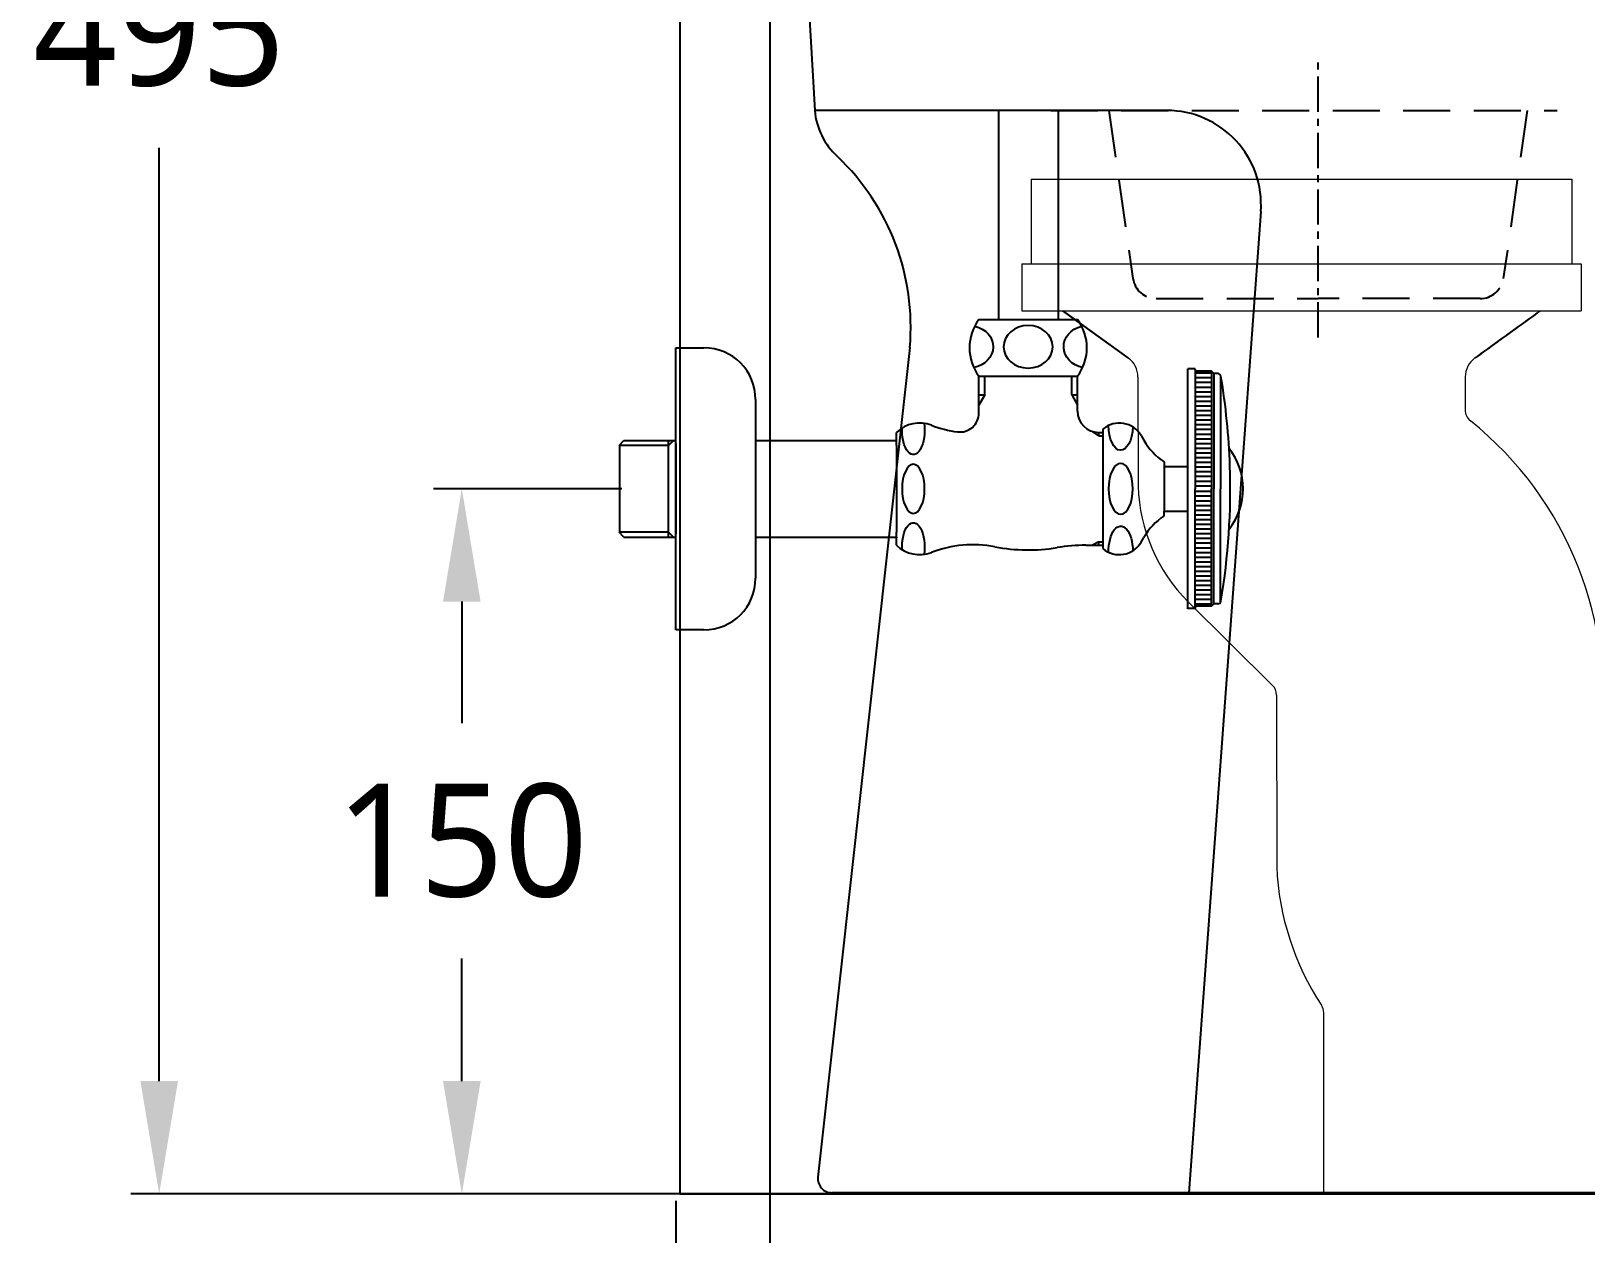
# Model space of a CAD drawing. Extents: x 2759 to 9191, y -64 to 2464.
# Drawn here: x 2758.6 to 3089.4, y 275.2 to 531.1 of the extents above; entities that cross this region are included whole.
import ezdxf

# ---------------------------------------------------------------- set-up
doc = ezdxf.new("R2010")
doc.units = 0
doc.header["$LTSCALE"] = 20
doc.header["$MEASUREMENT"] = 0
doc.linetypes.add('CENTER', pattern=[2, 1.25, -0.25, 0.25, -0.25])
doc.linetypes.add('HIDDEN', pattern=[0.375, 0.25, -0.125])
doc.layers.get('0').update_dxf_attribs({"linetype": 'CONTINUOUS'})
doc.layers.get('DEFPOINTS').update_dxf_attribs({"linetype": 'CONTINUOUS'})
for name, color, linetype in [('1', 7, 'CONTINUOUS'), ('2', 2, 'CONTINUOUS'), ('4', 4, 'CONTINUOUS'), ('6', 6, 'CONTINUOUS'), ('CEN', 1, 'CENTER')]:
    doc.layers.add(name, color=color, linetype=linetype)
doc.styles.get("Standard").update_dxf_attribs({"font": 'NanumGothic.ttf'})
doc.dimstyles.get("Standard").update_dxf_attribs({"dimtxt": 2.7, "dimasz": 2.5, "dimexe": 1.5, "dimexo": 1.5, "dimgap": 1.5, "dimtad": 1, "dimdec": 0, "dimlfac": 10, "dimzin": 0, "dimdsep": 46, "dimtxsty": 'Standard', "dimcen": 0, "dimclrt": 2, "dimadec": 0, "dimazin": 0, "dimtfac": 1, "dimtdec": 0, "dimtmove": 0, "dimatfit": 3, "dimfxl": 0, "dimtolj": 1, "dimtzin": 0, "dimarcsym": 0})

# ---------------------------------------------------------------- blocks, each defined once
blk = doc.blocks.new('*D44')
at = {"color": 3, "lineweight": -2, "ltscale": 10}
for p, q in [((2915.78, 663.44), (2915.78, 155.76)), ((3200.78, 205.1), (3200.78, 155.76)), ((2935.78, 160.76), (3180.78, 160.76))]:
    blk.add_line(p, q, dxfattribs=at)
at = {"color": 3, "ltscale": 10}
for points in [[(2935.78, 164.09), (2935.78, 157.43), (2915.78, 160.76)], [(3180.78, 164.09), (3180.78, 157.43), (3200.78, 160.76)]]:
    blk.add_solid(points, dxfattribs=at)
at = {"layer": 'DEFPOINTS', "color": 0, "ltscale": 10}
for p in [(2915.78, 664.94), (3200.78, 206.6), (3200.78, 160.76)]:
    blk.add_point(p, dxfattribs=at)
at = {"color": 2, "ltscale": 10, "insert": (3058.28, 184.37), "char_height": 25, "attachment_point": 5}
blk.add_mtext('\\A1;285', dxfattribs=at)
blk = doc.blocks.new('*D48')
at = {"color": 3, "lineweight": -2}
for p, q in [((2884.32, 433.69), (2844.28, 433.69)), ((2850.28, 409.69), (2850.28, 383.81)), ((2850.28, 307.69), (2850.28, 333.75)), ((2893.98, 283.69), (2844.28, 283.69))]:
    blk.add_line(p, q, dxfattribs=at)
at = {"color": 3}
for points in [[(2846.28, 409.69), (2854.28, 409.69), (2850.28, 433.69)], [(2846.28, 307.69), (2854.28, 307.69), (2850.28, 283.69)]]:
    blk.add_solid(points, dxfattribs=at)
at = {"layer": 'DEFPOINTS', "color": 0}
for p in [(2850.28, 433.69), (2886.12, 433.69), (2895.78, 283.69)]:
    blk.add_point(p, dxfattribs=at)
at = {"color": 2, "insert": (2850.28, 358.78), "char_height": 24, "attachment_point": 5}
blk.add_mtext('\\A1;150', dxfattribs=at)
blk = doc.blocks.new('BGFB')
at = {"color": 2, "linetype": 'Continuous', "lineweight": 0}
for p, q in [((-57.5, 0), (57.5, 0)), ((-57.5, 0), (-57.5, -18)), ((57.5, 0), (57.5, -18)), ((-59.5, -18), (59.5, -18)), ((-59.5, -18), (-59.5, -28)), ((59.5, -18), (59.5, -28)), ((-59.5, -28), (59.5, -28)), ((-36.9, -38.04), (-50.78, -28)), ((36.9, -38.06), (50.8, -28)), ((-34.8, -42.11), (-34.78, -65.34)), ((34.83, -42.09), (34.8, -49.08)), ((-24.1, -89.92), (-6.23, -107.64)), ((-5.34, -109.77), (-5.28, -146.31)), ((207.14, -196.84), (207.14, -171.61)), ((127.84, -174.94), (81.13, -197.34)), ((127.84, -174.94), (135.25, -174.94)), ((207.34, -174.14), (245.63, -196.43)), ((4.73, -215.9), (4.73, -177.41)), ((138.25, -177.94), (138.25, -197.34)), ((151.35, -181.34), (192.35, -181.34)), ((151.35, -183.09), (192.35, -183.09)), ((144.35, -188.34), (144.35, -208.9)), ((146.35, -188.09), (146.35, -208.59)), ((197.35, -188.09), (197.35, -208.59)), ((199.35, -188.34), (199.35, -208.9)), ((144.35, -197.34), (75.09, -197.34)), ((75.09, -197.34), (75.09, -215.9)), ((130.19, -197.34), (130.19, -202.4)), ((199.35, -196.84), (269.24, -196.84)), ((213.73, -202.4), (213.73, -196.84)), ((269.24, -196.84), (269.24, -215.9)), ((144.35, -202.4), (130.19, -202.4)), ((199.35, -202.4), (213.73, -202.4)), ((151.35, -213.59), (192.35, -213.59)), ((4.73, -215.9), (269.24, -215.9)), ((117.84, -240.9), (117.84, -243.9)), ((118.52, -240.4), (118.34, -240.4)), ((118.52, -240.4), (225.36, -240.4)), ((225.86, -240.9), (225.86, -243.9)), ((118.54, -244.4), (118.34, -244.4)), ((118.54, -244.4), (225.36, -244.4)), ((120.35, -250.4), (223.35, -250.4)), ((120.65, -254.4), (223.05, -254.4))]:
    blk.add_line(p, q, dxfattribs=at)
at = {"color": 3, "linetype": 'Continuous', "lineweight": 0}
for p, q in [((117.84, -275.32), (117.84, -215.9)), ((225.86, -273.83), (225.86, -215.9))]:
    blk.add_line(p, q, dxfattribs=at)
at = {"color": 2}
for p, q in [((118.52, -240.4), (118.41, -215.9)), ((225.28, -215.9), (225.17, -240.4)), ((225.17, -240.4), (223.35, -240.4)), ((118.54, -244.4), (120.65, -244.4)), ((118.57, -250.4), (118.54, -244.4)), ((223.05, -244.4), (225.15, -244.4)), ((225.15, -244.4), (225.13, -250.4)), ((120.35, -250.4), (118.34, -250.4)), ((225.36, -250.4), (223.35, -250.4)), ((118.34, -254.4), (120.65, -254.4)), ((118.6, -256.9), (118.59, -254.4)), ((223.05, -254.4), (225.36, -254.4)), ((225.11, -254.4), (225.1, -256.9)), ((120.45, -263.9), (118.6, -256.9)), ((225.1, -256.9), (223.25, -263.9)), ((122.45, -263.9), (120.45, -263.9)), ((122.45, -263.9), (171.85, -263.9)), ((171.85, -263.9), (221.25, -263.9)), ((223.25, -263.9), (221.25, -263.9))]:
    blk.add_line(p, q, dxfattribs=at)
blk.add_line((120.35, -240.4), (118.52, -240.4))
at = {"color": 2, "linetype": 'Continuous', "lineweight": 0}
for centre in [(153.85, -188.62), (153.85, -193.62), (153.85, -198.62), (153.85, -203.62), (153.85, -208.62)]:
    blk.add_circle(centre, 1.5, dxfattribs=at)
for centre, radius, start, end in [((-39.8, -42.12), 5, 0.0447, 54.1067), ((39.83, -42.11), 5, 125.8861, 179.7556), ((37.8, -49.09), 3, 179.7556, 231.4151), ((-10.7, -109.88), 74.76, 351.5468, 51.4151), ((1.61, -64.14), 36.41, 181.8849, 225.0733), ((-8.34, -109.77), 3, 0.0895, 45.2408), ((131.95, -202.93), 96.26, 63.2809, 103.9725), ((239.79, -464.95), 378.84, 110.2437, 116.5549), ((140.19, -174.04), 67, 2.0828, 58.4605), ((68.2, -121.6), 5, 171.5468, 296.5549), ((52.79, -143.8), 58.13, 182.4762, 213.3534), ((135.25, -177.94), 3, 0, 90), ((1.73, -177.41), 3, 0, 33.3534), ((151.35, -188.34), 7, 90, 180), ((192.35, -188.34), 7, 360, 90), ((151.35, -188.09), 5, 90, 180), ((192.35, -188.09), 5, 0, 90), ((247.14, -193.84), 3, 239.7939, 270), ((151.35, -208.9), 7, 179.7381, 270), ((151.35, -208.59), 5, 180, 270), ((192.35, -208.59), 5, 270, 0), ((192.35, -208.9), 7, 270, 0), ((118.34, -240.9), 0.5, 90, 180), ((225.36, -240.9), 0.5, 0, 90), ((118.34, -243.9), 0.5, 180, 270), ((225.36, -243.9), 0.5, 270, 360), ((118.34, -250.9), 0.5, 90, 180), ((225.36, -250.9), 0.5, 0, 90), ((118.34, -253.9), 0.5, 180, 270), ((225.36, -253.9), 0.5, 270, 0)]:
    blk.add_arc(centre, radius, start, end, dxfattribs=at)
at = {"color": 3, "linetype": 'Continuous', "lineweight": 0}
blk.add_spline([(117.84, -275.32), (166.15, -271.49), (199.41, -276.45), (225.86, -273.83)], degree=3, dxfattribs=at)
at = {"layer": '1', "color": 252, "linetype": 'Continuous'}
for q in [(-50.8, -28), (-50.14, -28.48), (-50.14, -28.48), (-50.14, -28.48)]:
    blk.add_line((-36.9, -38.04), q, dxfattribs=at)
at = {"layer": '1', "color": 2, "linetype": 'Continuous'}
for centre in [(159.85, -188.62), (159.85, -188.62), (165.85, -188.62), (165.85, -188.62), (171.85, -188.62), (177.85, -188.62), (177.85, -188.62), (183.85, -188.62), (183.85, -188.62), (189.85, -188.62), (189.85, -188.62), (159.85, -193.62), (159.85, -193.62), (165.85, -193.62), (165.85, -193.62), (171.85, -193.62), (177.85, -193.62), (177.85, -193.62), (183.85, -193.62), (183.85, -193.62), (189.85, -193.62), (189.85, -193.62), (159.85, -198.62), (159.85, -198.62), (165.85, -198.62), (165.85, -198.62), (171.85, -198.62), (177.85, -198.62), (177.85, -198.62), (183.85, -198.62), (183.85, -198.62), (189.85, -198.62), (189.85, -198.62), (159.85, -203.62), (159.85, -203.62), (165.85, -203.62), (165.85, -203.62), (171.85, -203.62), (177.85, -203.62), (177.85, -203.62), (183.85, -203.62), (183.85, -203.62), (189.85, -203.62), (189.85, -203.62), (159.85, -208.62), (159.85, -208.62), (165.85, -208.62), (165.85, -208.62), (171.85, -208.62), (171.85, -208.62), (177.85, -208.62), (177.85, -208.62), (183.85, -208.62), (183.85, -208.62), (189.85, -208.62), (189.85, -208.62)]:
    blk.add_circle(centre, 1.5, dxfattribs=at)
at = {"layer": '1', "color": 252, "linetype": 'Continuous'}
for centre in [(171.85, -188.62), (171.85, -193.62), (171.85, -198.62), (171.85, -203.62)]:
    blk.add_circle(centre, 1.5, dxfattribs=at)
for points, degree in [([(50.14, -28.48), (36.94, -38.03)], 1), ([(50.14, -28.48), (45.74, -31.66), (41.34, -34.85), (36.94, -38.03)], 3), ([(50.14, -28.48), (36.94, -38.03)], 1), ([(50.14, -28.48), (45.74, -31.66), (41.34, -34.85), (36.94, -38.03)], 3), ([(197.87, -139.92), (198.2, -140.47), (198.52, -141.02), (198.83, -141.58)], 3), ([(197.87, -139.92), (198.2, -140.47), (198.52, -141.02), (198.83, -141.58)], 3)]:
    blk.add_open_spline(points, degree=degree, dxfattribs=at)
at = {"layer": 'CEN'}
blk.add_line((171.85, -269.9), (171.85, -196.9), dxfattribs=at)
blk = doc.blocks.new('*D39')
at = {"color": 3, "lineweight": -2}
for p, q in [((2926.2, 778.94), (2779.89, 778.94)), ((2785.89, 754.94), (2785.89, 556.38)), ((2785.89, 307.69), (2785.89, 506.25)), ((2949.3, 283.69), (2779.89, 283.69))]:
    blk.add_line(p, q, dxfattribs=at)
at = {"color": 3}
for points in [[(2781.89, 754.94), (2789.89, 754.94), (2785.89, 778.94)], [(2781.89, 307.69), (2789.89, 307.69), (2785.89, 283.69)]]:
    blk.add_solid(points, dxfattribs=at)
at = {"layer": 'DEFPOINTS', "color": 0}
for p in [(2928, 778.94), (2785.89, 283.69), (2951.1, 283.69)]:
    blk.add_point(p, dxfattribs=at)
at = {"color": 2, "insert": (2785.89, 531.31), "char_height": 24, "attachment_point": 5}
blk.add_mtext('\\A1;495', dxfattribs=at)
blk = doc.blocks.new('*D43')
at = {"color": 3, "linetype": 'ByBlock', "lineweight": -2}
for p, q in [((3600.37, 707.35), (3600.37, 30.9)), ((2895.78, 282.19), (2895.78, 30.9)), ((2915.78, 35.9), (3580.37, 35.9))]:
    blk.add_line(p, q, dxfattribs=at)
at = {"color": 3}
for points in [[(2915.78, 39.24), (2915.78, 32.57), (2895.78, 35.9)], [(3580.37, 39.24), (3580.37, 32.57), (3600.37, 35.9)]]:
    blk.add_solid(points, dxfattribs=at)
at = {"layer": 'DEFPOINTS', "color": 0}
for p in [(3600.37, 708.85), (2895.78, 283.69), (3600.37, 35.9)]:
    blk.add_point(p, dxfattribs=at)
at = {"color": 2, "insert": (3244.56, 59.48), "char_height": 25, "attachment_point": 5}
blk.add_mtext('\\A1;705', dxfattribs=at)

msp = doc.modelspace()

# ---------------------------------------------------------------- linework, layer by layer
at = {"color": 7}
for p, q in [((2916.97, 659.59), (2925.37, 514.17)), ((3000.32, 514.17), (2925.37, 514.17)), ((3020.27, 492.71), (3004.93, 283.94)), ((2945.6, 463.75), (2926.03, 287.27)), ((3454.6, 283.94), (2929.02, 283.94))]:
    msp.add_line(p, q, dxfattribs=at)
at = {"color": 1, "linetype": 'CENTER', "ltscale": 0.3}
msp.add_line((3032.47, 465.9), (3032.47, 524.39), dxfattribs=at)
at = {"color": 7}
for centre, radius, start, end in [((2940.31, 515.47), 15, 184.9422, 227.6133), ((3000.32, 494.17), 20, 355.7986, 90), ((2895.78, 468.1), 50.01, 355.0116, 46.5106), ((2929.02, 286.94), 3, 173.6733, 270)]:
    msp.add_arc(centre, radius, start, end, dxfattribs=at)
at = {"color": 7, "linetype": 'HIDDEN'}
for centre, start, end in [((2998.02, 479.17), 188.1301, 270), ((3066.92, 479.17), 270, 351.8699)]:
    msp.add_arc(centre, 5, start, end, dxfattribs=at)
at = {"layer": '2', "color": 7, "linetype": 'HIDDEN', "ltscale": 2}
for p, q in [((2975.59, 514.17), (3083.3, 514.17)), ((2987.97, 514.17), (2993.07, 478.47)), ((3076.97, 514.17), (3071.87, 478.47)), ((2998.02, 474.17), (3032.47, 474.17)), ((3066.92, 474.17), (3032.47, 474.17))]:
    msp.add_line(p, q, dxfattribs=at)
at = {"layer": '4'}
for p, q in [((2964.43, 514.17), (2964.43, 469.69)), ((2977.13, 514.17), (2977.13, 469.69)), ((2960.28, 469.69), (2964.43, 469.69)), ((2964.43, 469.69), (2981.28, 469.69)), ((2895.78, 403.69), (2895.78, 463.69)), ((2895.78, 463.69), (2901.78, 463.69)), ((2960.28, 457.69), (2981.28, 457.69)), ((2960.28, 449.78), (2960.28, 457.69)), ((2961.53, 453.69), (2961.53, 457.69)), ((2980.03, 453.69), (2980.03, 457.69)), ((2981.28, 450.19), (2981.28, 457.69)), ((3006.28, 459.19), (3004.78, 459.19)), ((3004.78, 458.19), (3004.78, 459.19)), ((3004.78, 433.69), (3004.78, 458.19)), ((3006.28, 458.99), (3006.28, 459.19)), ((3006.28, 458.99), (3006.28, 433.69)), ((3009.78, 458.28), (3006.28, 458.28)), ((3009.78, 457.28), (3006.28, 457.28)), ((3009.78, 458.69), (3006.58, 458.69)), ((3010.28, 458.19), (3009.78, 458.69)), ((3009.78, 458.69), (3009.78, 433.69)), ((3011.11, 458.19), (3010.28, 458.19)), ((3010.28, 458.19), (3010.28, 433.69)), ((3011.7, 457.69), (3011.7, 433.69)), ((2960.28, 453.69), (2961.53, 453.69)), ((2961.53, 453.69), (2960.28, 451.52)), ((2980.03, 453.69), (2981.28, 453.69)), ((2980.03, 453.69), (2981.28, 451.52)), ((3009.78, 456.28), (3006.28, 456.28)), ((3009.78, 455.28), (3006.28, 455.28)), ((3009.78, 454.28), (3006.28, 454.28)), ((3009.78, 453.28), (3006.28, 453.28)), ((2912.78, 452.69), (2912.78, 414.69)), ((3009.78, 452.28), (3006.28, 452.28)), ((3009.78, 451.28), (3006.28, 451.28)), ((3009.78, 450.28), (3006.28, 450.28)), ((3009.78, 449.28), (3006.28, 449.28)), ((3009.78, 448.28), (3006.28, 448.28)), ((3009.78, 447.28), (3006.28, 447.28)), ((2883.78, 442.94), (2884.78, 443.94)), ((2884.78, 443.94), (2895.78, 443.94)), ((2894.28, 423.44), (2894.28, 443.94)), ((2894.28, 442.94), (2895.28, 443.94)), ((2895.78, 443.32), (2895.78, 424.05)), ((2912.78, 443.94), (2942.78, 443.94)), ((2942.78, 442.94), (2942.78, 445.69)), ((2985.78, 444.94), (2984.48, 445.88)), ((2985.78, 445.69), (2986.7, 445.69)), ((2985.78, 444.94), (2985.78, 445.69)), ((2985.78, 444.94), (2986.7, 444.94)), ((2986.7, 445.69), (2986.7, 446.41)), ((2986.7, 421.69), (2986.7, 445.69)), ((2994.81, 445.01), (2995.36, 444.05)), ((3009.78, 446.28), (3006.28, 446.28)), ((3009.78, 445.28), (3006.28, 445.28)), ((3009.78, 444.28), (3006.28, 444.28)), ((2894.28, 442.94), (2883.78, 442.94)), ((2883.91, 424.44), (2883.91, 442.94)), ((2942.78, 442.94), (2942.78, 424.44)), ((3009.78, 443.28), (3006.28, 443.28)), ((3009.78, 442.28), (3006.28, 442.28)), ((3009.78, 441.28), (3006.28, 441.28)), ((3009.78, 440.28), (3006.28, 440.28)), ((2999.7, 439.42), (2999.7, 438.44)), ((2999.7, 438.44), (2999.7, 428.94)), ((2999.7, 438.44), (3004.78, 438.44)), ((3009.78, 439.28), (3006.28, 439.28)), ((3009.78, 438.28), (3006.28, 438.28)), ((3009.78, 437.28), (3006.28, 437.28)), ((3004.78, 408.19), (3004.78, 433.69)), ((3009.78, 436.28), (3006.28, 436.28)), ((3009.78, 435.28), (3006.28, 435.28)), ((3009.78, 434.28), (3006.28, 434.28)), ((3006.28, 408.39), (3006.28, 433.69)), ((3009.78, 408.69), (3009.78, 433.69)), ((3010.28, 409.19), (3010.28, 433.69)), ((3011.7, 409.69), (3011.7, 433.69)), ((3009.78, 433.1), (3006.28, 433.1)), ((3009.78, 432.1), (3006.28, 432.1)), ((3009.78, 431.1), (3006.28, 431.1)), ((3009.78, 430.1), (3006.28, 430.1)), ((2999.7, 428.94), (3004.78, 428.94)), ((2999.7, 427.95), (2999.7, 428.94)), ((3009.78, 429.1), (3006.28, 429.1)), ((3009.78, 428.1), (3006.28, 428.1)), ((3009.78, 427.1), (3006.28, 427.1)), ((2894.28, 424.44), (2883.78, 424.44)), ((2884.78, 423.44), (2883.78, 424.44)), ((2884.78, 423.44), (2895.78, 423.44)), ((2895.28, 423.44), (2894.28, 424.44)), ((2912.78, 423.44), (2942.78, 423.44)), ((2942.78, 421.69), (2942.78, 424.44)), ((2942.78, 423.44), (2942.78, 423.26)), ((3009.78, 426.1), (3006.28, 426.1)), ((3009.78, 425.1), (3006.28, 425.1)), ((3009.78, 424.1), (3006.28, 424.1)), ((2942.78, 421.69), (2942.78, 423.26)), ((2983.07, 421.69), (2986.7, 421.69)), ((2985.78, 422.44), (2984.48, 421.69)), ((2985.78, 422.44), (2986.7, 422.44)), ((2985.78, 421.69), (2985.78, 422.44)), ((2986.7, 420.97), (2986.7, 421.69)), ((2994.81, 422.37), (2995.36, 423.32)), ((3009.78, 423.1), (3006.28, 423.1)), ((3009.78, 422.1), (3006.28, 422.1)), ((3009.78, 421.1), (3006.28, 421.1)), ((3009.78, 420.1), (3006.28, 420.1)), ((3009.78, 419.1), (3006.28, 419.1)), ((3009.78, 418.1), (3006.28, 418.1)), ((3009.78, 417.13), (3006.28, 417.13)), ((3009.78, 416.13), (3006.28, 416.13)), ((3009.78, 415.13), (3006.28, 415.13)), ((3009.78, 414.13), (3006.28, 414.13)), ((3009.78, 413.13), (3006.28, 413.13)), ((3009.78, 412.13), (3006.28, 412.13)), ((3009.78, 411.13), (3006.28, 411.13)), ((3006.28, 408.22), (3004.78, 408.22)), ((3009.78, 410.13), (3006.28, 410.13)), ((3009.78, 409.13), (3006.28, 409.13)), ((3006.28, 408.42), (3006.28, 408.22)), ((3009.78, 408.72), (3006.58, 408.72)), ((3010.28, 409.22), (3009.78, 408.72)), ((3011.11, 409.22), (3010.28, 409.22)), ((2901.78, 403.69), (2895.78, 403.69))]:
    msp.add_line(p, q, dxfattribs=at)
for centre, radius, start, end in [((2968.28, 463.69), 10, 143.1301, 216.8699), ((2973.28, 463.69), 10, 323.1301, 36.8699), ((2901.78, 452.69), 11, 0, 90), ((3006.58, 458.99), 0.3, 180, 270), ((3011.11, 457.49), 0.7, 9.4934, 90), ((2868.78, 433.69), 145, 1.9431, 9.4934), ((2985.78, 450.19), 4.5, 180, 270), ((2947.69, 440.69), 7, 69.0339, 134.5129), ((2959.08, 470.41), 24.83, 249.0339, 262.2883), ((2956.28, 449.78), 4, 262.2883, 0), ((2990.17, 442.33), 5.36, 30, 130.4306), ((3007.49, 451.05), 14, 210, 236.1902), ((3002.53, 433.64), 14, 0.2473, 38.2141), ((2868.78, 433.69), 145, 350.5066, 1.9431), ((3002.53, 433.76), 14, 321.7859, 359.7527), ((3007.49, 416.32), 14, 123.8098, 150), ((2947.69, 426.68), 7, 225.5, 290.9661), ((2959.08, 396.96), 24.83, 79.2627, 110.9661), ((2970.78, 458.69), 38, 259.2627, 279.3048), ((2983.07, 383.69), 38, 90, 99.3048), ((2990.17, 425.04), 5.36, 229.5694, 330), ((2901.78, 414.69), 11, 270, 0), ((3006.58, 408.42), 0.3, 90, 180), ((3011.11, 409.92), 0.7, 270, 350.5066)]:
    msp.add_arc(centre, radius, start, end, dxfattribs=at)
at = {"layer": '4', "extrusion": (0, 0, -1)}
for centre, major_axis, ratio, start_param, end_param in [((2958.1, 463.91), (-5.23, 0), 0.866391, 1.824119, 4.49897), ((2983.56, 463.91), (-5.23, 0), 0.866391, 4.942097, 7.58465), ((2946.34, 446.19), (0, -5.22), 0.46009, 4.433611, 7.934688), ((2990.46, 447.28), (0, -5.4), 0.478204, 4.79078, 7.834251), ((2946.34, 421.27), (0, -5.22), 0.46009, 1.472186, 5.009627), ((2990.46, 420.37), (0, -5.4), 0.478204, 1.540108, 4.68362)]:
    msp.add_ellipse(centre, major_axis=major_axis, ratio=ratio, start_param=start_param, end_param=end_param, dxfattribs=at)
for centre, major_axis, ratio in [((2970.78, 463.91), (-5.23, 0), 0.866391), ((2946.34, 433.69), (0, -5.22), 0.46009), ((2990.46, 433.69), (0, -5.4), 0.478204)]:
    msp.add_ellipse(centre, major_axis=major_axis, ratio=ratio, dxfattribs=at)
at = {"layer": '6'}
msp.add_lwpolyline([(3896.64, 2208.72), (2896.64, 2208.72), (2896.64, 283.69), (4824.14, 283.69), (4824.14, 1308.69)], dxfattribs=at)

# ---------------------------------------------------------------- block references
at = {"color": 1}
msp.add_blockref('BGFB', (3028.94, 499.59), dxfattribs=at)

# ---------------------------------------------------------------- dimensions: what is measured, and where the dimension line sits
dim = msp.add_linear_dim(base=(2785.89, 283.69), p1=(2928, 778.94), p2=(2951.1, 283.69), angle=90, dimstyle='Standard', override={"dimscale": 1.2, "dimtxt": 20, "dimasz": 20, "dimexe": 5, "dimgap": 10, "dimtih": 1, "dimtoh": 1, "dimlfac": 1, "dimzin": 12, "dimclrd": 3, "dimclre": 3, "dimazin": 2, "dimarcsym": 1})
dim.commit()
dim.dimension.update_dxf_attribs({"geometry": '*D39', "text_midpoint": (2785.89, 531.31)})
dim = msp.add_linear_dim(base=(3600.37, 35.9), p1=(2895.78, 283.69), p2=(3600.37, 708.85), dimstyle='Standard', override={"dimtxt": 25, "dimasz": 20, "dimexe": 5, "dimgap": 10, "dimlfac": 1, "dimzin": 12, "dimclrd": 3, "dimclre": 3, "dimazin": 2, "dimarcsym": 1})
dim.commit()
dim.dimension.update_dxf_attribs({"geometry": '*D43', "text_midpoint": (3244.56, 35.9), "dimtype": 160})
at = {"color": 7, "ltscale": 10}
dim = msp.add_linear_dim(base=(3200.78, 160.76), p1=(2915.78, 664.94), p2=(3200.78, 206.6), dimstyle='Standard', override={"dimtxt": 25, "dimasz": 20, "dimexe": 5, "dimgap": 10, "dimlfac": 1, "dimclrd": 3, "dimclre": 3}, dxfattribs=at)
dim.commit()
dim.dimension.update_dxf_attribs({"geometry": '*D44', "text_midpoint": (3058.28, 184.37)})
dim = msp.add_linear_dim(base=(2850.28, 433.69), p1=(2895.78, 283.69), p2=(2886.12, 433.69), angle=90, dimstyle='Standard', override={"dimscale": 1.2, "dimtxt": 20, "dimasz": 20, "dimexe": 5, "dimgap": 10, "dimtih": 1, "dimtoh": 1, "dimlfac": 1, "dimzin": 12, "dimclrd": 3, "dimclre": 3, "dimazin": 2, "dimarcsym": 1})
dim.commit()
dim.dimension.update_dxf_attribs({"geometry": '*D48', "text_midpoint": (2850.28, 358.78), "dimtype": 160})

doc.saveas('drawing.dxf')
